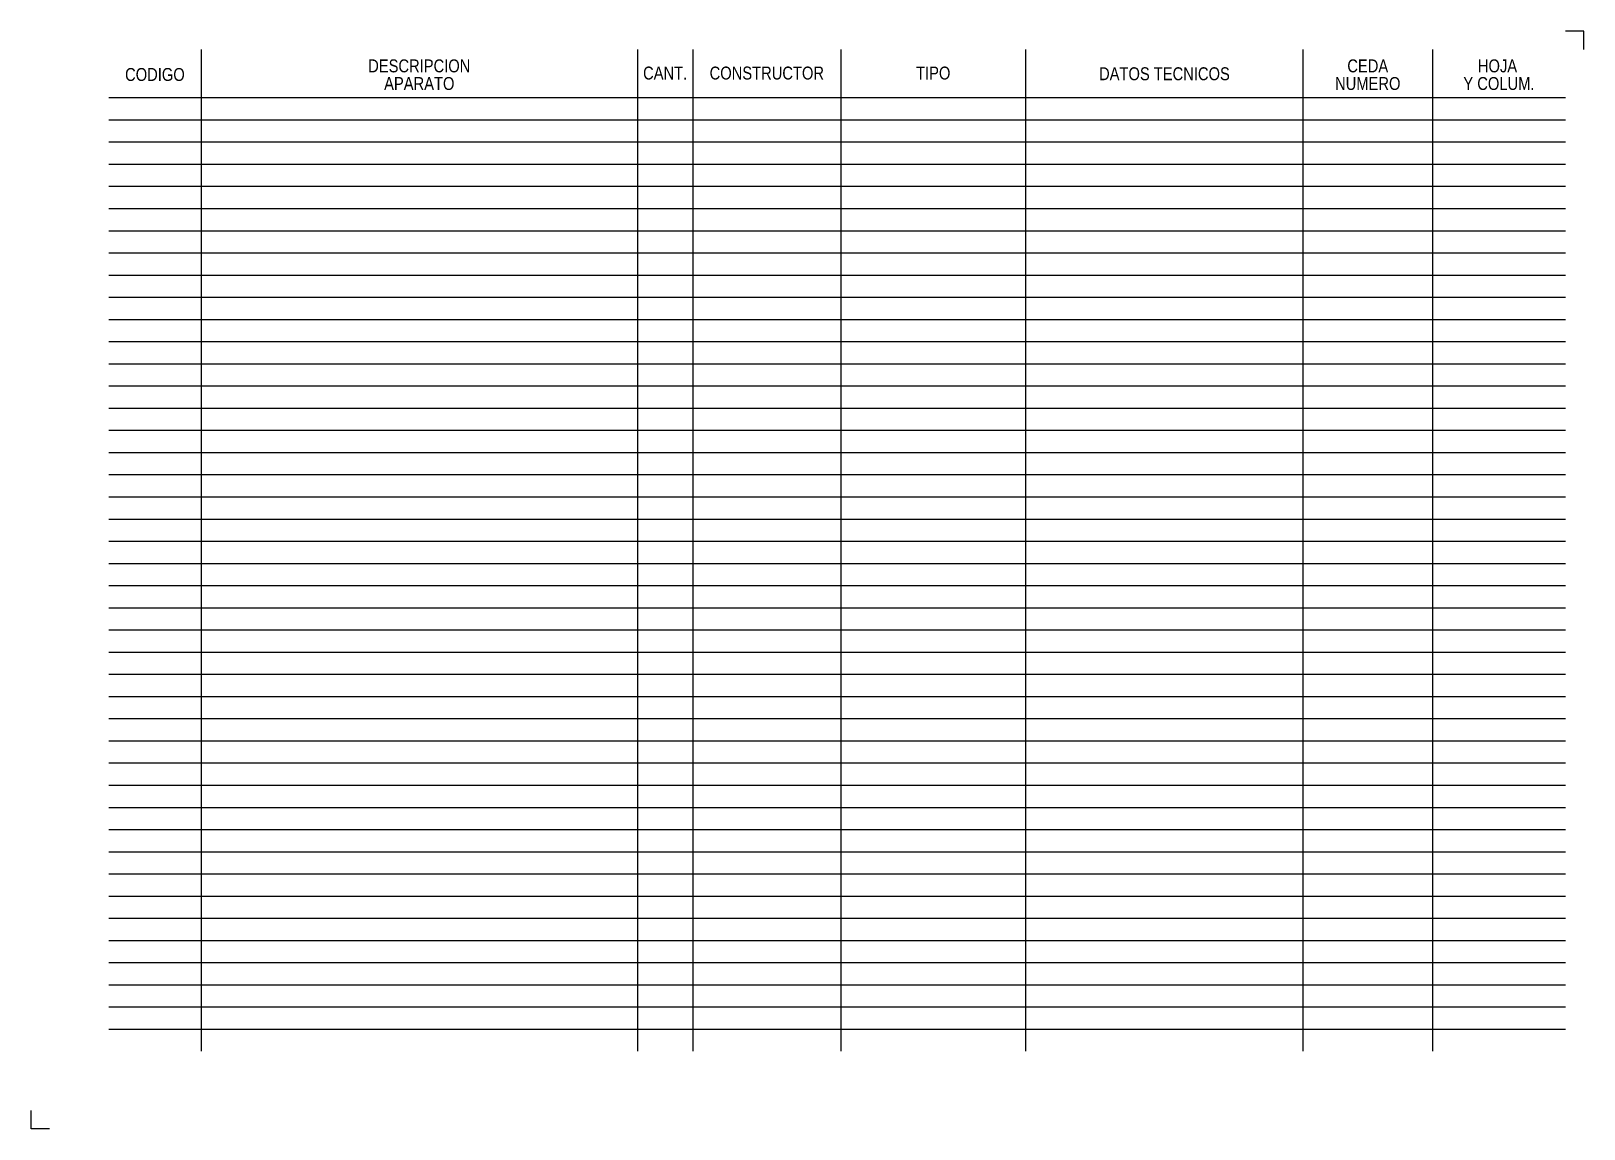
# Model space of a CAD drawing. Extents: x 0 to 420, y 0 to 297.
import ezdxf
from ezdxf.enums import TextEntityAlignment as Align

# ---------------------------------------------------------------- set-up
doc = ezdxf.new("R2010")
doc.units = 0
doc.header["$LTSCALE"] = 10
doc.layers.add('CART', color=7, linetype='CONTINUOUS')
doc.layers.add('CART-ES', color=7, linetype='CONTINUOUS')

msp = doc.modelspace()

# ---------------------------------------------------------------- linework, layer by layer
at = {"layer": 'CART', "color": 0}
for p, q in [((46, 292.04), (46, 21)), ((164, 292.04), (164, 21)), ((179, 292.04), (179, 21)), ((219, 292.04), (219, 21)), ((269, 292.04), (269, 21)), ((344, 292.04), (344, 21)), ((379, 292.04), (379, 21)), ((21, 279), (415, 279)), ((21, 273), (415, 273)), ((21, 267), (415, 267)), ((21, 261), (415, 261)), ((21, 255), (415, 255)), ((21, 249), (415, 249)), ((21, 243), (415, 243)), ((21, 237), (415, 237)), ((21, 231), (415, 231)), ((21, 225), (415, 225)), ((21, 219), (415, 219)), ((21, 213), (415, 213)), ((21, 207), (415, 207)), ((21, 201), (415, 201)), ((21, 195), (415, 195)), ((21, 189), (415, 189)), ((21, 183), (415, 183)), ((21, 177), (415, 177)), ((21, 171), (415, 171)), ((21, 165), (415, 165)), ((21, 159), (415, 159)), ((21, 153), (415, 153)), ((21, 147), (415, 147)), ((21, 141), (415, 141)), ((21, 135), (415, 135)), ((21, 129), (415, 129)), ((21, 123), (415, 123)), ((21, 117), (415, 117)), ((21, 111), (415, 111)), ((21, 105), (415, 105)), ((21, 99), (415, 99)), ((21, 93), (415, 93)), ((21, 87), (415, 87)), ((21, 81), (415, 81)), ((21, 75), (415, 75)), ((21, 69), (415, 69)), ((21, 63), (415, 63)), ((21, 57), (415, 57)), ((21, 51), (415, 51)), ((21, 45), (415, 45)), ((21, 39), (415, 39)), ((21, 33), (415, 33)), ((21, 27), (415, 27))]:
    msp.add_line(p, q, dxfattribs=at)
for points in [[(420, 292), (420, 297), (415, 297)], [(5, 0), (0, 0), (0, 5)]]:
    msp.add_lwpolyline(points, dxfattribs=at)

# ---------------------------------------------------------------- texts
at = {"layer": 'CART-ES', "color": 0, "width": 0.85}
for s, p in [('CODIGO', (33.5, 283.5)), ('DESCRIPCION', (105, 285.83)), ('CANT.', (171.5, 283.89)), ('CONSTRUCTOR', (199, 283.89)), ('TIPO', (244, 283.89)), ('DATOS TECNICOS', (306.54, 283.7)), ('CEDA', (361.53, 285.83)), ('HOJA', (396.62, 285.83)), ('APARATO', (105, 281.06)), ('NUMERO', (361.53, 281.06)), ('Y COLUM.', (397.01, 281.06))]:
    msp.add_text(s, height=3.5, dxfattribs=at).set_placement(p, align=Align.CENTER)

doc.saveas('drawing.dxf')
